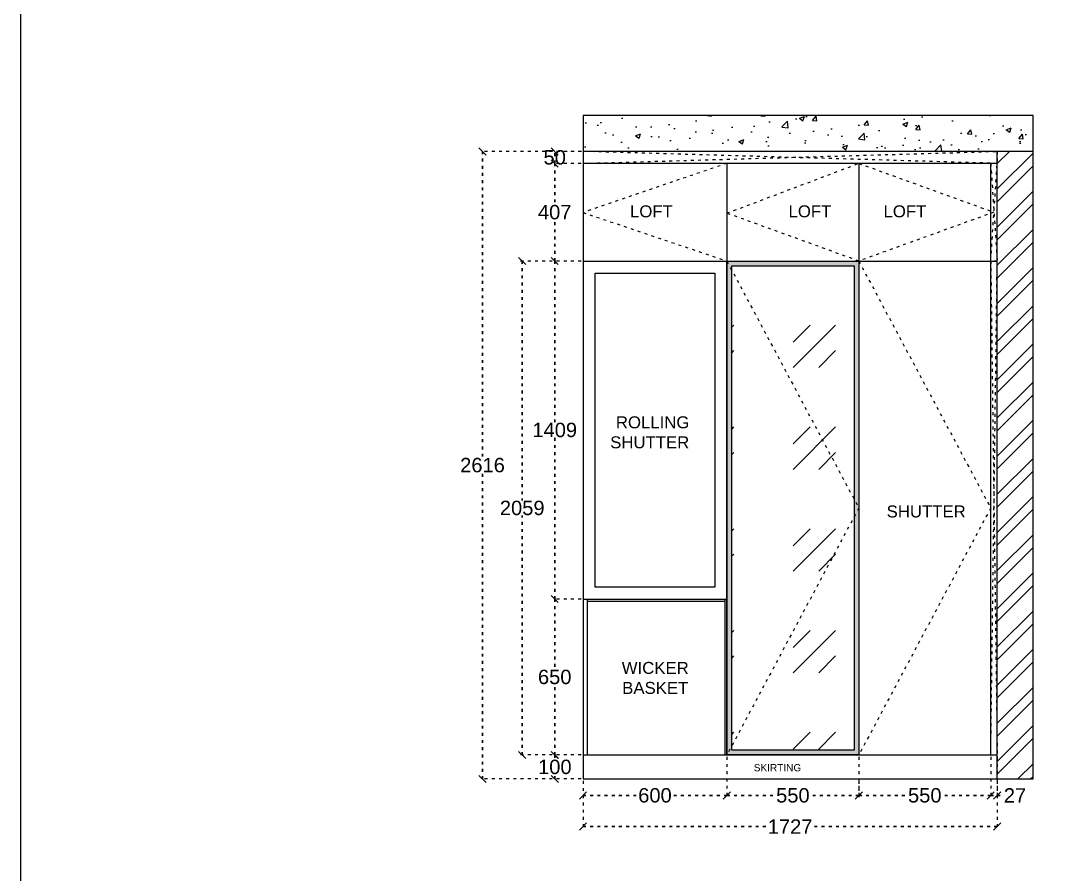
# Model space of a CAD drawing. Header units: millimetres. Extents: x 220712 to 1505573, y -354410 to 241923.
# Drawn here: x 268734 to 273104, y 116259 to 119815 of the extents above; entities that cross this region are included whole.
import ezdxf

# ---------------------------------------------------------------- set-up
doc = ezdxf.new("R2010")
doc.units = ezdxf.units.MM
doc.header["$MEASUREMENT"] = 0
doc.linetypes.add('ACAD_ISO03W100', pattern=[30, 12, -18])
doc.layers.add('Walls', color=253, linetype='Continuous')
doc.styles.get("Standard").update_dxf_attribs({"font": 'arial.ttf'})
doc.dimstyles.get("Standard").update_dxf_attribs({"dimtxt": 60, "dimasz": 30, "dimexe": 7.75, "dimexo": 8.13, "dimgap": 0.63, "dimtad": 0, "dimtih": 1, "dimtoh": 1, "dimdec": 0, "dimzin": 0, "dimtxsty": 'Standard', "dimblk": 'OBLIQUE', "dimcen": 2.25, "dimclrd": 1, "dimclre": 1, "dimclrt": 1, "dimadec": 0, "dimazin": 0, "dimtfac": 1, "dimtdec": 0, "dimtofl": 0, "dimtmove": 0, "dimatfit": 3, "dimfxl": 1, "dimtolj": 1, "dimtzin": 0, "dimlwd": 30, "dimarcsym": 0})

# ---------------------------------------------------------------- blocks, each defined once
blk = doc.blocks.new('_Oblique')
at = {"color": 0, "linetype": 'ByBlock', "lineweight": -2}
blk.add_line((-0.5, -0.5), (0.5, 0.5), dxfattribs=at)
blk = doc.blocks.new('*D600')
at = {"layer": 'Defpoints', "color": 0, "linetype": 'ACAD_ISO03W100', "transparency": 16777216}
for p in [(270959, 118814), (271077, 118814), (271077, 117405)]:
    blk.add_point(p, dxfattribs=at)
at = {"layer": 'Walls', "color": 1, "linetype": 'ACAD_ISO03W100', "lineweight": -2, "transparency": 16777216}
for p, q in [((271068.9, 118814), (270951.3, 118814)), ((271068.9, 117405), (270951.3, 117405))]:
    blk.add_line(p, q, dxfattribs=at)
at = {"layer": 'Walls', "color": 1, "linetype": 'ACAD_ISO03W100', "lineweight": 30, "transparency": 16777216}
for p, q in [((270959, 118814), (270959, 118140.8)), ((270959, 117405), (270959, 118078.2))]:
    blk.add_line(p, q, dxfattribs=at)
at = {"layer": 'Walls', "color": 1, "linetype": 'ACAD_ISO03W100', "lineweight": 30, "transparency": 16777216, "xscale": 30, "yscale": 30, "zscale": 30}
for p, rotation in [((270959, 118814), 90), ((270959, 117405), 270)]:
    blk.add_blockref('_Oblique', p, dxfattribs=dict(at, rotation=rotation))
at = {"layer": 'Walls', "color": 1, "linetype": 'ACAD_ISO03W100', "transparency": 16777216, "insert": (270959, 118109.5), "char_height": 60, "attachment_point": 5}
blk.add_mtext('\\A1;1409', dxfattribs=at)
blk = doc.blocks.new('*D601')
at = {"layer": 'Defpoints', "color": 0, "linetype": 'ACAD_ISO03W100', "transparency": 16777216}
for p in [(271077, 117405), (270959, 116755), (271077, 116755)]:
    blk.add_point(p, dxfattribs=at)
at = {"layer": 'Walls', "color": 1, "linetype": 'ACAD_ISO03W100', "lineweight": -2, "transparency": 16777216}
for p, q in [((271068.9, 117405), (270951.3, 117405)), ((271068.9, 116755), (270951.3, 116755))]:
    blk.add_line(p, q, dxfattribs=at)
at = {"layer": 'Walls', "color": 1, "linetype": 'ACAD_ISO03W100', "lineweight": 30, "transparency": 16777216}
for p, q in [((270959, 117405), (270959, 117111.3)), ((270959, 116755), (270959, 117048.7))]:
    blk.add_line(p, q, dxfattribs=at)
at = {"layer": 'Walls', "color": 1, "linetype": 'ACAD_ISO03W100', "lineweight": 30, "transparency": 16777216, "xscale": 30, "yscale": 30, "zscale": 30}
for p, rotation in [((270959, 117405), 90), ((270959, 116755), 270)]:
    blk.add_blockref('_Oblique', p, dxfattribs=dict(at, rotation=rotation))
at = {"layer": 'Walls', "color": 1, "linetype": 'ACAD_ISO03W100', "transparency": 16777216, "insert": (270959, 117080), "char_height": 60, "attachment_point": 5}
blk.add_mtext('\\A1;650', dxfattribs=at)
blk = doc.blocks.new('*D602')
at = {"layer": 'Defpoints', "color": 0, "linetype": 'ACAD_ISO03W100', "transparency": 16777216}
for p in [(271077, 116755), (270959.5, 116655), (271077, 116655)]:
    blk.add_point(p, dxfattribs=at)
at = {"layer": 'Walls', "color": 1, "linetype": 'ACAD_ISO03W100', "lineweight": -2, "transparency": 16777216}
for p, q in [((271068.9, 116755), (270951.8, 116755)), ((271068.9, 116655), (270951.8, 116655))]:
    blk.add_line(p, q, dxfattribs=at)
at = {"layer": 'Walls', "color": 1, "linetype": 'ACAD_ISO03W100', "lineweight": 30, "transparency": 16777216}
for p, q in [((270959.5, 116755), (270959.5, 116736.3)), ((270959.5, 116655), (270959.5, 116673.7))]:
    blk.add_line(p, q, dxfattribs=at)
at = {"layer": 'Walls', "color": 1, "linetype": 'ACAD_ISO03W100', "lineweight": 30, "transparency": 16777216, "xscale": 30, "yscale": 30, "zscale": 30}
for p, rotation in [((270959.5, 116755), 90), ((270959.5, 116655), 270)]:
    blk.add_blockref('_Oblique', p, dxfattribs=dict(at, rotation=rotation))
at = {"layer": 'Walls', "color": 1, "linetype": 'ACAD_ISO03W100', "transparency": 16777216, "insert": (270959.5, 116705), "char_height": 60, "attachment_point": 5}
blk.add_mtext('\\A1;100', dxfattribs=at)
blk = doc.blocks.new('*D603')
at = {"layer": 'Defpoints', "color": 0, "linetype": 'ACAD_ISO03W100', "transparency": 16777216}
for p in [(271677, 116755), (271077, 116655), (271677, 116586.5)]:
    blk.add_point(p, dxfattribs=at)
at = {"layer": 'Walls', "color": 1, "linetype": 'ACAD_ISO03W100', "lineweight": -2, "transparency": 16777216}
for p, q in [((271677, 116746.9), (271677, 116578.8)), ((271077, 116646.9), (271077, 116578.8))]:
    blk.add_line(p, q, dxfattribs=at)
at = {"layer": 'Walls', "color": 1, "linetype": 'ACAD_ISO03W100', "lineweight": 30, "transparency": 16777216}
for p, q in [((271077, 116586.5), (271310, 116586.5)), ((271677, 116586.5), (271444, 116586.5))]:
    blk.add_line(p, q, dxfattribs=at)
at = {"layer": 'Walls', "color": 1, "linetype": 'ACAD_ISO03W100', "lineweight": 30, "transparency": 16777216, "xscale": 30, "yscale": 30, "zscale": 30, "rotation": 180}
blk.add_blockref('_Oblique', (271077, 116586.5), dxfattribs=at)
at = {"layer": 'Walls', "color": 1, "linetype": 'ACAD_ISO03W100', "lineweight": 30, "transparency": 16777216, "xscale": 30, "yscale": 30, "zscale": 30}
blk.add_blockref('_Oblique', (271677, 116586.5), dxfattribs=at)
at = {"layer": 'Walls', "color": 1, "linetype": 'ACAD_ISO03W100', "transparency": 16777216, "insert": (271377, 116586.5), "char_height": 60, "attachment_point": 5}
blk.add_mtext('\\A1;600', dxfattribs=at)
blk = doc.blocks.new('*D604')
at = {"layer": 'Defpoints', "color": 0, "linetype": 'ACAD_ISO03W100', "transparency": 16777216}
for p in [(271677, 116755), (272227, 116755), (272227, 116586.5)]:
    blk.add_point(p, dxfattribs=at)
at = {"layer": 'Walls', "color": 1, "linetype": 'ACAD_ISO03W100', "lineweight": -2, "transparency": 16777216}
for p, q in [((271677, 116746.9), (271677, 116578.8)), ((272227, 116746.9), (272227, 116578.8))]:
    blk.add_line(p, q, dxfattribs=at)
at = {"layer": 'Walls', "color": 1, "linetype": 'ACAD_ISO03W100', "lineweight": 30, "transparency": 16777216}
for p, q in [((271677, 116586.5), (271885.2, 116586.5)), ((272227, 116586.5), (272018.8, 116586.5))]:
    blk.add_line(p, q, dxfattribs=at)
at = {"layer": 'Walls', "color": 1, "linetype": 'ACAD_ISO03W100', "lineweight": 30, "transparency": 16777216, "xscale": 30, "yscale": 30, "zscale": 30, "rotation": 180}
blk.add_blockref('_Oblique', (271677, 116586.5), dxfattribs=at)
at = {"layer": 'Walls', "color": 1, "linetype": 'ACAD_ISO03W100', "lineweight": 30, "transparency": 16777216, "xscale": 30, "yscale": 30, "zscale": 30}
blk.add_blockref('_Oblique', (272227, 116586.5), dxfattribs=at)
at = {"layer": 'Walls', "color": 1, "linetype": 'ACAD_ISO03W100', "transparency": 16777216, "insert": (271952, 116586.5), "char_height": 60, "attachment_point": 5}
blk.add_mtext('\\A1;550', dxfattribs=at)
blk = doc.blocks.new('*D605')
at = {"layer": 'Defpoints', "color": 0, "linetype": 'ACAD_ISO03W100', "transparency": 16777216}
for p in [(272777, 116755), (272227, 116655), (272777, 116586.5)]:
    blk.add_point(p, dxfattribs=at)
at = {"layer": 'Walls', "color": 1, "linetype": 'ACAD_ISO03W100', "lineweight": -2, "transparency": 16777216}
for p, q in [((272777, 116746.9), (272777, 116578.8)), ((272227, 116646.9), (272227, 116578.8))]:
    blk.add_line(p, q, dxfattribs=at)
at = {"layer": 'Walls', "color": 1, "linetype": 'ACAD_ISO03W100', "lineweight": 30, "transparency": 16777216}
for p, q in [((272227, 116586.5), (272435.2, 116586.5)), ((272777, 116586.5), (272568.8, 116586.5))]:
    blk.add_line(p, q, dxfattribs=at)
at = {"layer": 'Walls', "color": 1, "linetype": 'ACAD_ISO03W100', "lineweight": 30, "transparency": 16777216, "xscale": 30, "yscale": 30, "zscale": 30, "rotation": 180}
blk.add_blockref('_Oblique', (272227, 116586.5), dxfattribs=at)
at = {"layer": 'Walls', "color": 1, "linetype": 'ACAD_ISO03W100', "lineweight": 30, "transparency": 16777216, "xscale": 30, "yscale": 30, "zscale": 30}
blk.add_blockref('_Oblique', (272777, 116586.5), dxfattribs=at)
at = {"layer": 'Walls', "color": 1, "linetype": 'ACAD_ISO03W100', "transparency": 16777216, "insert": (272502, 116586.5), "char_height": 60, "attachment_point": 5}
blk.add_mtext('\\A1;550', dxfattribs=at)
blk = doc.blocks.new('*D606')
at = {"layer": 'Defpoints', "color": 0, "linetype": 'ACAD_ISO03W100', "transparency": 16777216}
for p in [(272777, 116755), (272804, 116755), (272804, 116586.5)]:
    blk.add_point(p, dxfattribs=at)
at = {"layer": 'Walls', "color": 1, "linetype": 'ACAD_ISO03W100', "lineweight": -2, "transparency": 16777216}
for p, q in [((272777, 116746.9), (272777, 116578.8)), ((272804, 116746.9), (272804, 116578.8))]:
    blk.add_line(p, q, dxfattribs=at)
at = {"layer": 'Walls', "color": 1, "linetype": 'ACAD_ISO03W100', "lineweight": 30, "transparency": 16777216}
for p, q in [((272777, 116586.5), (272804, 116586.5)), ((272804, 116586.5), (272834, 116586.5))]:
    blk.add_line(p, q, dxfattribs=at)
at = {"layer": 'Walls', "color": 1, "linetype": 'ACAD_ISO03W100', "lineweight": 30, "transparency": 16777216, "xscale": 30, "yscale": 30, "zscale": 30, "rotation": 180}
blk.add_blockref('_Oblique', (272777, 116586.5), dxfattribs=at)
at = {"layer": 'Walls', "color": 1, "linetype": 'ACAD_ISO03W100', "lineweight": 30, "transparency": 16777216, "xscale": 30, "yscale": 30, "zscale": 30}
blk.add_blockref('_Oblique', (272804, 116586.5), dxfattribs=at)
at = {"layer": 'Walls', "color": 1, "linetype": 'ACAD_ISO03W100', "transparency": 16777216, "insert": (272878.1, 116586.5), "char_height": 60, "attachment_point": 5}
blk.add_mtext('\\A1;27', dxfattribs=at)
blk = doc.blocks.new('*D607')
at = {"layer": 'Defpoints', "color": 0, "linetype": 'ACAD_ISO03W100', "transparency": 16777216}
for p in [(270959, 119221), (271077, 119221), (271077, 118814)]:
    blk.add_point(p, dxfattribs=at)
at = {"layer": 'Walls', "color": 1, "linetype": 'ACAD_ISO03W100', "lineweight": -2, "transparency": 16777216}
for p, q in [((271068.9, 119221), (270951.3, 119221)), ((271068.9, 118814), (270951.3, 118814))]:
    blk.add_line(p, q, dxfattribs=at)
at = {"layer": 'Walls', "color": 1, "linetype": 'ACAD_ISO03W100', "lineweight": 30, "transparency": 16777216}
for p, q in [((270959, 119221), (270959, 119048.8)), ((270959, 118814), (270959, 118986.2))]:
    blk.add_line(p, q, dxfattribs=at)
at = {"layer": 'Walls', "color": 1, "linetype": 'ACAD_ISO03W100', "lineweight": 30, "transparency": 16777216, "xscale": 30, "yscale": 30, "zscale": 30}
for p, rotation in [((270959, 119221), 90), ((270959, 118814), 270)]:
    blk.add_blockref('_Oblique', p, dxfattribs=dict(at, rotation=rotation))
at = {"layer": 'Walls', "color": 1, "linetype": 'ACAD_ISO03W100', "transparency": 16777216, "insert": (270959, 119017.5), "char_height": 60, "attachment_point": 5}
blk.add_mtext('\\A1;407', dxfattribs=at)
blk = doc.blocks.new('*D608')
at = {"layer": 'Defpoints', "color": 0, "linetype": 'ACAD_ISO03W100', "transparency": 16777216}
for p in [(270959, 119271), (271078.4, 119271), (271077, 119221)]:
    blk.add_point(p, dxfattribs=at)
at = {"layer": 'Walls', "color": 1, "linetype": 'ACAD_ISO03W100', "lineweight": -2, "transparency": 16777216}
for p, q in [((271070.3, 119271), (270951.3, 119271)), ((271068.9, 119221), (270951.3, 119221))]:
    blk.add_line(p, q, dxfattribs=at)
at = {"layer": 'Walls', "color": 1, "linetype": 'ACAD_ISO03W100', "lineweight": 30, "transparency": 16777216}
blk.add_line((270959, 119221), (270959, 119271), dxfattribs=at)
at = {"layer": 'Walls', "color": 1, "linetype": 'ACAD_ISO03W100', "lineweight": 30, "transparency": 16777216, "xscale": 30, "yscale": 30, "zscale": 30}
for p, rotation in [((270959, 119271), 90), ((270959, 119221), 270)]:
    blk.add_blockref('_Oblique', p, dxfattribs=dict(at, rotation=rotation))
at = {"layer": 'Walls', "color": 1, "linetype": 'ACAD_ISO03W100', "transparency": 16777216, "insert": (270959, 119246), "char_height": 60, "attachment_point": 5}
blk.add_mtext('\\A1;50', dxfattribs=at)
blk = doc.blocks.new('*D609')
at = {"layer": 'Defpoints', "color": 0, "linetype": 'ACAD_ISO03W100', "transparency": 16777216}
for p in [(271077, 118814), (270823.5, 116755), (271077, 116755)]:
    blk.add_point(p, dxfattribs=at)
at = {"layer": 'Walls', "color": 1, "linetype": 'ACAD_ISO03W100', "lineweight": -2, "transparency": 16777216}
for p, q in [((271068.9, 118814), (270815.8, 118814)), ((271068.9, 116755), (270815.8, 116755))]:
    blk.add_line(p, q, dxfattribs=at)
at = {"layer": 'Walls', "color": 1, "linetype": 'ACAD_ISO03W100', "lineweight": 30, "transparency": 16777216}
for p, q in [((270823.5, 118814), (270823.5, 117815.8)), ((270823.5, 116755), (270823.5, 117753.2))]:
    blk.add_line(p, q, dxfattribs=at)
at = {"layer": 'Walls', "color": 1, "linetype": 'ACAD_ISO03W100', "lineweight": 30, "transparency": 16777216, "xscale": 30, "yscale": 30, "zscale": 30}
for p, rotation in [((270823.5, 118814), 90), ((270823.5, 116755), 270)]:
    blk.add_blockref('_Oblique', p, dxfattribs=dict(at, rotation=rotation))
at = {"layer": 'Walls', "color": 1, "linetype": 'ACAD_ISO03W100', "transparency": 16777216, "insert": (270823.5, 117784.5), "char_height": 60, "attachment_point": 5}
blk.add_mtext('\\A1;2059', dxfattribs=at)
blk = doc.blocks.new('*D610')
at = {"layer": 'Defpoints', "color": 0, "linetype": 'ACAD_ISO03W100', "transparency": 16777216}
for p in [(270658, 119271), (271077, 119271), (271077, 116655)]:
    blk.add_point(p, dxfattribs=at)
at = {"layer": 'Walls', "color": 1, "linetype": 'ACAD_ISO03W100', "lineweight": -2, "transparency": 16777216}
for p, q in [((271068.9, 119271), (270650.3, 119271)), ((271068.9, 116655), (270650.3, 116655))]:
    blk.add_line(p, q, dxfattribs=at)
at = {"layer": 'Walls', "color": 1, "linetype": 'ACAD_ISO03W100', "lineweight": 30, "transparency": 16777216}
for p, q in [((270658, 119271), (270658, 117994.3)), ((270658, 116655), (270658, 117931.7))]:
    blk.add_line(p, q, dxfattribs=at)
at = {"layer": 'Walls', "color": 1, "linetype": 'ACAD_ISO03W100', "lineweight": 30, "transparency": 16777216, "xscale": 30, "yscale": 30, "zscale": 30}
for p, rotation in [((270658, 119271), 90), ((270658, 116655), 270)]:
    blk.add_blockref('_Oblique', p, dxfattribs=dict(at, rotation=rotation))
at = {"layer": 'Walls', "color": 1, "linetype": 'ACAD_ISO03W100', "transparency": 16777216, "insert": (270658, 117963), "char_height": 60, "attachment_point": 5}
blk.add_mtext('\\A1;2616', dxfattribs=at)
blk = doc.blocks.new('*D622')
at = {"layer": 'Defpoints', "color": 0, "linetype": 'ACAD_ISO03W100', "transparency": 16777216}
for p in [(271077, 116655), (272804, 116655), (272804, 116456.5)]:
    blk.add_point(p, dxfattribs=at)
at = {"layer": 'Walls', "color": 1, "linetype": 'ACAD_ISO03W100', "lineweight": -2, "transparency": 16777216}
for p, q in [((271077, 116646.9), (271077, 116448.8)), ((272804, 116646.9), (272804, 116448.8))]:
    blk.add_line(p, q, dxfattribs=at)
at = {"layer": 'Walls', "color": 1, "linetype": 'ACAD_ISO03W100', "lineweight": 30, "transparency": 16777216}
for p, q in [((271077, 116456.5), (271853.1, 116456.5)), ((272804, 116456.5), (272027.9, 116456.5))]:
    blk.add_line(p, q, dxfattribs=at)
at = {"layer": 'Walls', "color": 1, "linetype": 'ACAD_ISO03W100', "lineweight": 30, "transparency": 16777216, "xscale": 30, "yscale": 30, "zscale": 30, "rotation": 180}
blk.add_blockref('_Oblique', (271077, 116456.5), dxfattribs=at)
at = {"layer": 'Walls', "color": 1, "linetype": 'ACAD_ISO03W100', "lineweight": 30, "transparency": 16777216, "xscale": 30, "yscale": 30, "zscale": 30}
blk.add_blockref('_Oblique', (272804, 116456.5), dxfattribs=at)
at = {"layer": 'Walls', "color": 1, "linetype": 'ACAD_ISO03W100', "transparency": 16777216, "insert": (271940.5, 116456.5), "char_height": 60, "attachment_point": 5}
blk.add_mtext('\\A1;1727', dxfattribs=at)

msp = doc.modelspace()

# ---------------------------------------------------------------- hatches: boundary and pattern name
at = {"layer": 'Walls', "linetype": 'ACAD_ISO03W100', "true_color": 0xc7c8ca}
h = msp.add_hatch(dxfattribs=at)
h.set_pattern_fill('AR-CONC', color=9, scale=30)
h.set_pattern_definition([(50, (0, 0), (215.17805, -18.82564), [22.5, -247.5]), (355, (0, 0), (-41.6254, 225.65764), [18, -198]), (100.451444, (17.93, -1.57), (173.55265, 206.832), [19.12206, -210.34263]), (46.1842, (0, 60), (320.1724, -49.65578), [33.75, -371.25]), (96.63564, (26.68, 55.86), (280.3986, 292.23558), [28.6831, -315.51413]), (351.18416, (0, 60), (280.3986, 292.23558), [27, -297]), (21, (30, 45), (179.07212, -120.78567), [22.5, -247.5]), (326, (30, 45), (72.9946, 217.54501), [18, -198]), (71.451445, (44.92, 34.93), (252.06671, 96.75935), [19.12206, -210.34263]), (37.5, (0, 0), (3.647957, 99.868156), [0, -195.6, 0, -201, 0, -198.75]), (7.5, (0, 0), (78.92086, 118.323514), [0, -114.6, 0, -191.1, 0, -75.75]), (327.5, (-66.9, 0), (160.14673, -6.766462), [0, -75, 0, -234, 0, -310.5]), (317.5, (-96.9, 0), (174.95585, 30.031495), [0, -97.5, 0, -155.4, 0, -220.5])])
h.paths.add_polyline_path([(272954, 119421), (271077, 119421), (271077, 119271), (272954, 119271)])
h = msp.add_hatch(dxfattribs=at)
h.set_pattern_fill('ANSI32', color=9, scale=300)
h.paths.add_polyline_path([(272954, 119271), (272804, 119271), (272804, 119221), (272804, 116655), (272954, 116655)])
at = {"layer": 'Walls', "true_color": 0x000000}
h = msp.add_hatch(color=18, dxfattribs=at)
h.dxf.hatch_style = 1
h.paths.add_polyline_path([(272227, 118814), (271677, 118814), (271677, 116755), (272227, 116755)])
h.paths.add_polyline_path([(272207, 116775), (271697, 116775), (271697, 118794), (272207, 118794)], flags=16)
at = {"layer": 'Walls', "true_color": 0xadddf7}
h = msp.add_hatch(dxfattribs=at)
h.set_pattern_fill('GOST_GLASS', color=141, scale=50)
h.set_pattern_definition([(45, (0, 0), (424.26407, 0), [250, -350]), (45, (106.07, 0), (424.26407, 0), [100, -500]), (45, (0, 106.07), (424.26407, 0), [100, -500])])
h.paths.add_polyline_path([(272207, 118794), (271697, 118794), (271697, 116775), (272207, 116775)])

# ---------------------------------------------------------------- linework, layer by layer
at = {"layer": 'Walls', "color": 18, "true_color": 0x000000}
for p, q in [((271077, 119421), (271077, 116655)), ((272954, 119421), (271077, 119421)), ((272954, 116655), (272954, 119421)), ((272954, 119271), (271077, 119271)), ((272804, 116655), (272804, 119271)), ((272804, 119221), (271077, 119221)), ((271677, 119221), (271677, 116755)), ((272227, 119221), (272227, 116755)), ((272777, 116755), (272777, 119221)), ((271077, 118814), (272804, 118814)), ((271077, 117405), (271677, 117405)), ((271095, 117405), (271095, 116755)), ((271095, 117396), (271668, 117396)), ((271668, 117405), (271668, 116755)), ((271077, 116755), (272804, 116755)), ((271077, 116655), (272954, 116655))]:
    msp.add_line(p, q, dxfattribs=at)
for points in [[(268733.5, 129286.5), (303961.5, 129286.5), (303961.5, 107722.5), (268733.5, 107722.5)], [(271677, 118814), (272227, 118814), (272227, 116755), (271677, 116755)], [(271697, 118794), (272207, 118794), (272207, 116775), (271697, 116775)]]:
    msp.add_lwpolyline(points, close=True, dxfattribs=at)
at = {"layer": 'Walls', "color": 240, "linetype": 'ACAD_ISO03W100', "true_color": 0xed1f24}
for points in [[(271077, 119221), (272804, 119271), (272804, 119221), (271077, 119271)], [(272777, 118814), (272804, 119221), (272777, 119221), (272804, 118814)], [(272777, 116755), (272804, 118814), (272777, 118814), (272804, 116755)]]:
    msp.add_lwpolyline(points, dxfattribs=at)
at = {"layer": 'Walls', "color": 9, "linetype": 'ACAD_ISO03W100', "true_color": 0xc7c8ca}
for points in [[(271677, 119221), (271077, 119016.5), (271677, 118814)], [(272227, 119221), (272790.5, 119017.5), (272227, 118814), (271677, 119013.5), (272227, 119221)], [(271677, 118814), (272227, 117784.5), (271677, 116755)], [(272227, 118814), (272777, 117784.5), (272227, 116755)]]:
    msp.add_lwpolyline(points, dxfattribs=at)
at = {"layer": 'Walls', "color": 9, "true_color": 0xc7c8ca}
msp.add_lwpolyline([(271127, 118764), (271627, 118764), (271627, 117455), (271127, 117455)], close=True, dxfattribs=at)

# ---------------------------------------------------------------- texts
at = {"color": 7, "char_height": 50, "attachment_point": 1}
for s, insert in [('LOFT', (271273, 119046.2)), ('LOFT', (271934, 119046.2)), ('LOFT', (272330, 119046.2)), ('ROLLING\\P\\pxqc;SHUTTER', (271214, 118166.7)), ('SHUTTER', (272343, 117795.2)), ('\\pxqc;WICKER \\PBASKET', (271237, 117142.9))]:
    msp.add_mtext_dynamic_manual_height_columns(s, width=282.386, gutter_width=1213, heights=[0], dxfattribs=dict(at, insert=insert))
at = {"color": 18, "true_color": 0x000000, "insert": (271789, 116717), "char_height": 30, "attachment_point": 1}
msp.add_mtext_dynamic_manual_height_columns('SKIRTING', width=2764.543, gutter_width=1, heights=[238.1], dxfattribs=at)

# ---------------------------------------------------------------- dimensions: what is measured, and where the dimension line sits
at = {"layer": 'Walls', "color": 9, "linetype": 'ACAD_ISO03W100', "true_color": 0xc7c8ca}
for base, p1, p2, picture, middle in [((270658, 119271), (271077, 116655), (271077, 119271), '*D610', (270658, 117963)), ((270959, 119221), (271077, 118814), (271077, 119221), '*D607', (270959, 119017.5)), ((270823.5, 116755), (271077, 118814), (271077, 116755), '*D609', (270823.5, 117784.5))]:
    dim = msp.add_linear_dim(base=base, p1=p1, p2=p2, angle=90, dimstyle='Standard', dxfattribs=at)
    dim.commit()
    dim.dimension.update_dxf_attribs({"geometry": picture, "text_midpoint": middle})
dim = msp.add_linear_dim(base=(270959, 119271), p1=(271077, 119221), p2=(271078.4, 119271), angle=90, dimstyle='Standard', dxfattribs=at)
dim.commit()
dim.dimension.update_dxf_attribs({"geometry": '*D608', "text_midpoint": (270959, 119246), "dimtype": 160})
at = {"layer": 'Walls', "color": 18, "linetype": 'ACAD_ISO03W100', "true_color": 0x000000}
for base, p1, p2, picture, middle in [((270959, 118814), (271077, 117405), (271077, 118814), '*D600', (270959, 118109.5)), ((270959, 116755), (271077, 117405), (271077, 116755), '*D601', (270959, 117080)), ((270959.5, 116655), (271077, 116755), (271077, 116655), '*D602', (270959.5, 116705))]:
    dim = msp.add_linear_dim(base=base, p1=p1, p2=p2, angle=90, dimstyle='Standard', dxfattribs=at)
    dim.commit()
    dim.dimension.update_dxf_attribs({"geometry": picture, "text_midpoint": middle})
at = {"layer": 'Walls', "color": 9, "linetype": 'ACAD_ISO03W100', "true_color": 0xc7c8ca}
for base, p1, p2, picture, middle in [((271677, 116586.5), (271077, 116655), (271677, 116755), '*D603', (271377, 116586.5)), ((272227, 116586.5), (271677, 116755), (272227, 116755), '*D604', (271952, 116586.5)), ((272777, 116586.5), (272227, 116655), (272777, 116755), '*D605', (272502, 116586.5)), ((272804, 116586.5), (272777, 116755), (272804, 116755), '*D606', (272878.1, 116586.5))]:
    dim = msp.add_linear_dim(base=base, p1=p1, p2=p2, dimstyle='Standard', dxfattribs=at)
    dim.commit()
    dim.dimension.update_dxf_attribs({"geometry": picture, "text_midpoint": middle})
at = {"layer": 'Walls', "color": 18, "linetype": 'ACAD_ISO03W100', "true_color": 0x000000}
dim = msp.add_linear_dim(base=(272804, 116456.5), p1=(271077, 116655), p2=(272804, 116655), dimstyle='Standard', dxfattribs=at)
dim.commit()
dim.dimension.update_dxf_attribs({"geometry": '*D622', "text_midpoint": (271940.5, 116456.5)})

doc.saveas('drawing.dxf')
